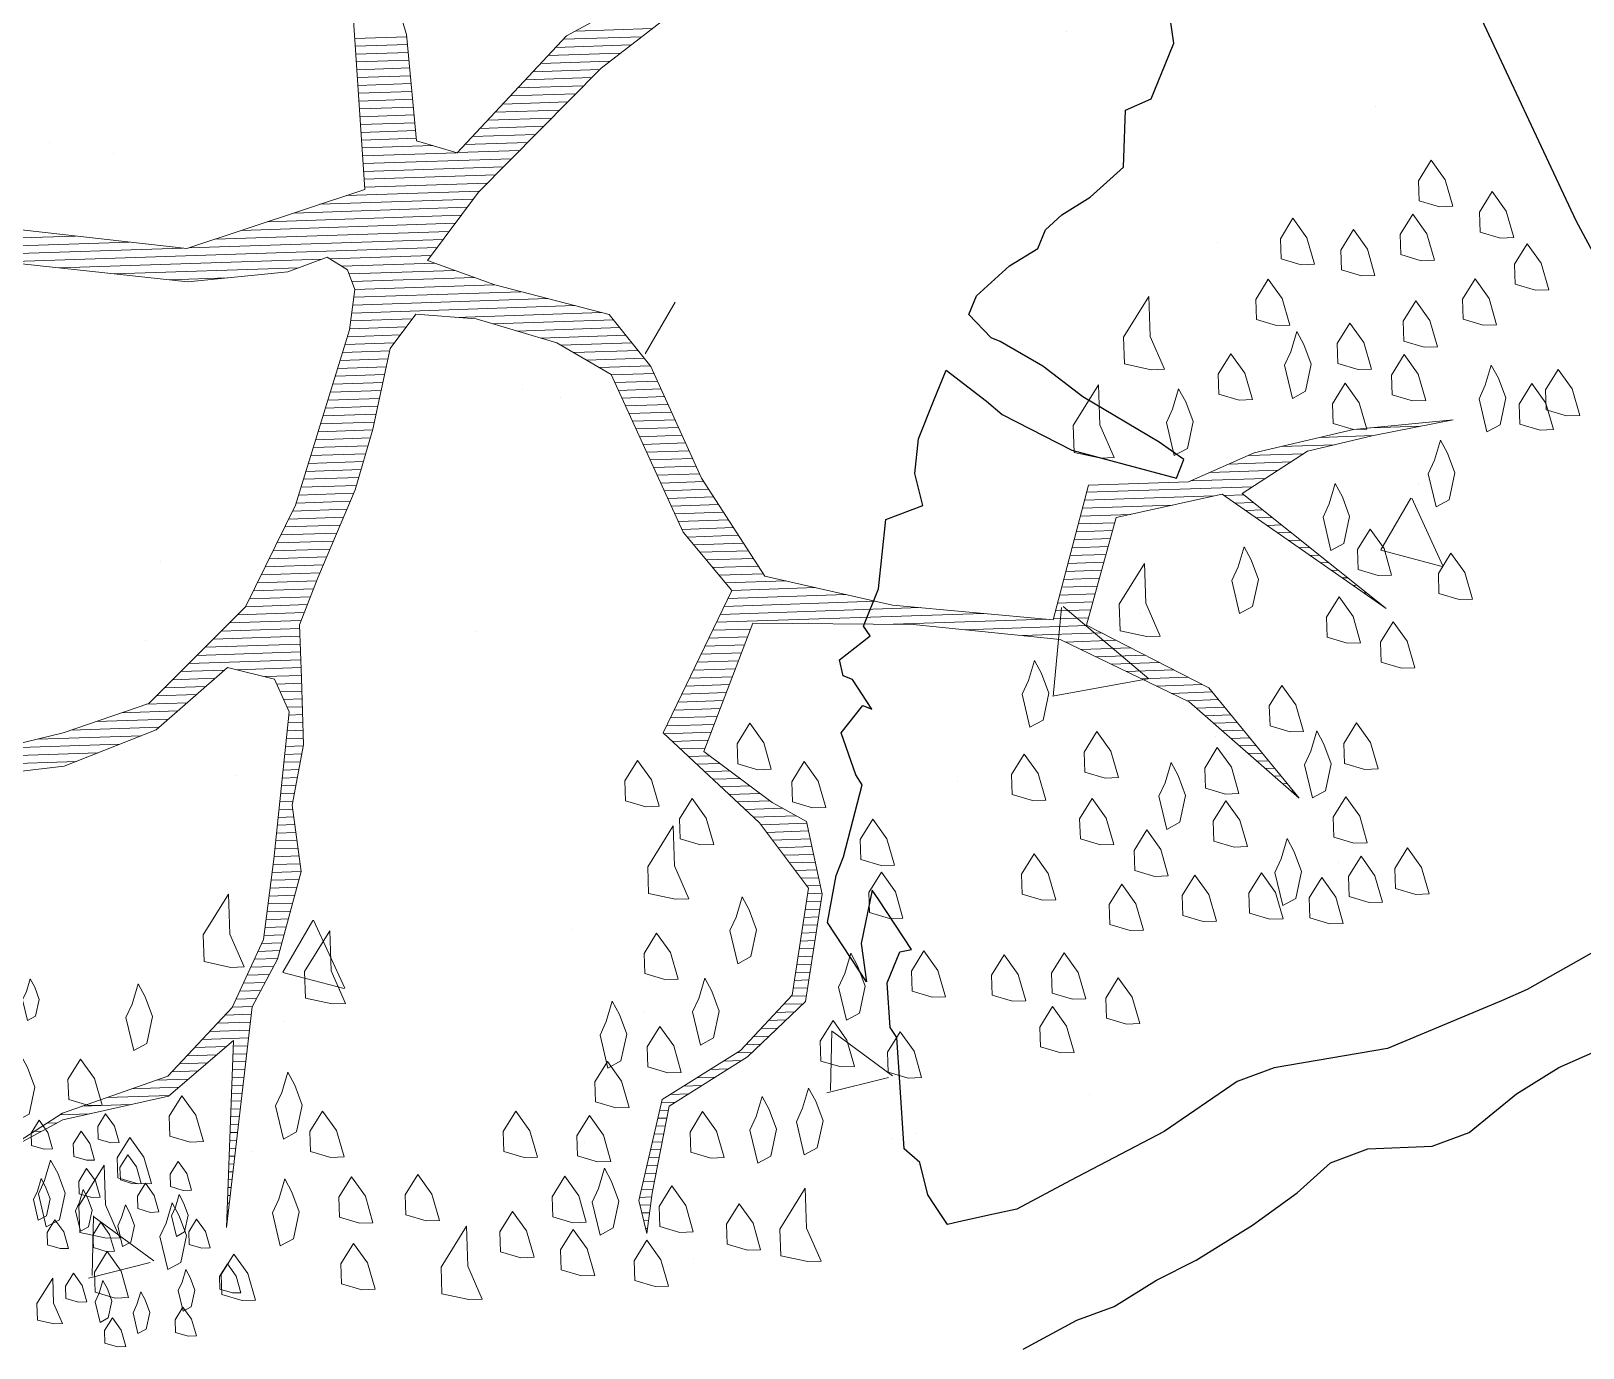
# Model space of a CAD drawing. Header units: millimetres. Extents: x 111 to 1506, y 14 to 566.
# Drawn here: x 244.21 to 245.587, y 189.144 to 190.313 of the extents above; entities that cross this region are included whole.
import ezdxf

# ---------------------------------------------------------------- set-up
doc = ezdxf.new("R2010")
doc.units = ezdxf.units.MM
doc.layers.add('ARBOLES', color=78, linetype='Continuous', lineweight=5)
doc.layers.add('G', color=254, linetype='Continuous', lineweight=5)
doc.layers.add('fer', color=8, linetype='Continuous')

# ---------------------------------------------------------------- blocks, each defined once
blk = doc.blocks.new('*X16')
at = {"color": 0}
for p, q in [((17.6977, 16.78), (17.7639, 16.78)), ((17.6981, 16.77), (17.7645, 16.77)), ((17.9635, 16.77), (18.0632, 16.77)), ((17.9792, 16.78), (18.0771, 16.78)), ((17.6984, 16.76), (17.7651, 16.76)), ((17.6987, 16.75), (17.7657, 16.75)), ((17.9435, 16.75), (18.0355, 16.75)), ((17.9535, 16.76), (18.0494, 16.76)), ((17.6991, 16.74), (17.7664, 16.74)), ((17.6994, 16.73), (17.767, 16.73)), ((17.9235, 16.73), (18.0084, 16.73)), ((17.9335, 16.74), (18.0217, 16.74)), ((17.6997, 16.72), (17.7676, 16.72)), ((17.9135, 16.72), (17.9979, 16.72)), ((17.7001, 16.71), (17.7682, 16.71)), ((17.7004, 16.7), (17.7689, 16.7)), ((17.8935, 16.7), (17.9768, 16.7)), ((17.9035, 16.71), (17.9873, 16.71)), ((17.7007, 16.69), (17.7695, 16.69)), ((17.7011, 16.68), (17.7701, 16.68)), ((17.8735, 16.68), (17.9556, 16.68)), ((17.8835, 16.69), (17.9662, 16.69)), ((17.7014, 16.67), (17.7707, 16.67)), ((17.7017, 16.66), (17.7714, 16.66)), ((17.8535, 16.66), (17.9345, 16.66)), ((17.8635, 16.67), (17.9451, 16.67)), ((17.7021, 16.65), (17.772, 16.65)), ((17.7024, 16.64), (17.7924, 16.64)), ((17.8335, 16.64), (17.9134, 16.64)), ((17.8435, 16.65), (17.924, 16.65)), ((17.7027, 16.63), (17.8224, 16.63)), ((17.7031, 16.62), (17.8923, 16.62)), ((17.8235, 16.63), (17.9029, 16.63)), ((17.7034, 16.61), (17.8818, 16.61)), ((17.7037, 16.6), (17.8712, 16.6)), ((17.6798, 16.58), (17.8501, 16.58)), ((17.7041, 16.59), (17.8606, 16.59)), ((17.6123, 16.56), (17.8338, 16.56)), ((17.646, 16.57), (17.8418, 16.57)), ((17.163, 16.54), (17.3331, 16.54)), ((17.5448, 16.54), (17.8178, 16.54)), ((17.5785, 16.55), (17.8258, 16.55)), ((17.1697, 16.53), (17.401, 16.53)), ((17.1764, 16.52), (17.469, 16.52)), ((17.4773, 16.52), (17.8018, 16.52)), ((17.511, 16.53), (17.8098, 16.53)), ((17.2412, 16.51), (17.7938, 16.51)), ((17.3112, 16.5), (17.6466, 16.5)), ((17.6564, 16.5), (17.7858, 16.5)), ((17.3812, 16.49), (17.6166, 16.49)), ((17.4512, 16.48), (17.5245, 16.48)), ((17.6714, 16.49), (17.7899, 16.49)), ((17.6804, 16.48), (17.8149, 16.48)), ((17.6837, 16.47), (17.8399, 16.47)), ((17.687, 16.46), (17.8649, 16.46)), ((17.6839, 16.44), (17.9326, 16.44)), ((17.6855, 16.45), (17.8986, 16.45)), ((17.6805, 16.42), (17.7592, 16.42)), ((17.6822, 16.43), (17.9666, 16.43)), ((17.8145, 16.42), (18.0006, 16.42)), ((17.6757, 16.4), (17.7432, 16.4)), ((17.6789, 16.41), (17.7512, 16.41)), ((17.8617, 16.41), (18.0157, 16.41)), ((17.8916, 16.4), (18.0232, 16.4)), ((17.6687, 16.38), (17.7289, 16.38)), ((17.6722, 16.39), (17.7352, 16.39)), ((17.9216, 16.39), (18.0307, 16.39)), ((17.9473, 16.38), (18.0382, 16.38)), ((17.6618, 16.36), (17.7239, 16.36)), ((17.6653, 16.37), (17.7264, 16.37)), ((17.9633, 16.37), (18.0457, 16.37)), ((17.9793, 16.36), (18.0532, 16.36)), ((17.6549, 16.34), (17.7189, 16.34)), ((17.6584, 16.35), (17.7214, 16.35)), ((17.9953, 16.35), (18.0607, 16.35)), ((18.0106, 16.34), (18.0651, 16.34)), ((17.648, 16.32), (17.7139, 16.32)), ((17.6514, 16.33), (17.7164, 16.33)), ((18.0147, 16.33), (18.0692, 16.33)), ((18.0189, 16.32), (18.0733, 16.32)), ((17.6411, 16.3), (17.7089, 16.3)), ((17.6445, 16.31), (17.7114, 16.31)), ((18.0231, 16.31), (18.0774, 16.31)), ((18.0272, 16.3), (18.0816, 16.3)), ((17.6341, 16.28), (17.7038, 16.28)), ((17.6376, 16.29), (17.7064, 16.29)), ((18.0314, 16.29), (18.0857, 16.29)), ((18.0356, 16.28), (18.0898, 16.28)), ((17.6272, 16.26), (17.6971, 16.26)), ((17.6307, 16.27), (17.7005, 16.27)), ((18.0397, 16.27), (18.0939, 16.27)), ((18.0439, 16.26), (18.098, 16.26)), ((17.6203, 16.24), (17.6905, 16.24)), ((17.6237, 16.25), (17.6938, 16.25)), ((18.0481, 16.25), (18.1021, 16.25)), ((18.0522, 16.24), (18.1063, 16.24)), ((18.9759, 16.24), (19.0395, 16.24)), ((17.6134, 16.22), (17.6838, 16.22)), ((17.6168, 16.23), (17.6871, 16.23)), ((18.0564, 16.23), (18.1104, 16.23)), ((18.0606, 16.22), (18.1145, 16.22)), ((18.8615, 16.22), (18.9295, 16.22)), ((18.9115, 16.23), (18.9795, 16.23)), ((17.6064, 16.2), (17.6766, 16.2)), ((17.6099, 16.21), (17.6805, 16.21)), ((18.0647, 16.21), (18.1186, 16.21)), ((18.0689, 16.2), (18.1236, 16.2)), ((18.7941, 16.2), (18.873, 16.2)), ((18.8191, 16.21), (18.8896, 16.21)), ((17.5981, 16.18), (17.6673, 16.18)), ((17.603, 16.19), (17.6719, 16.19)), ((18.0731, 16.19), (18.1296, 16.19)), ((18.0772, 16.18), (18.1356, 16.18)), ((18.7441, 16.18), (18.8396, 16.18)), ((18.7691, 16.19), (18.8563, 16.19)), ((17.5874, 16.16), (17.6581, 16.16)), ((17.5928, 16.17), (17.6627, 16.17)), ((18.0814, 16.17), (18.1416, 16.17)), ((18.0856, 16.16), (18.1476, 16.16)), ((18.6084, 16.16), (18.7734, 16.16)), ((18.6114, 16.17), (18.823, 16.17)), ((18.7869, 16.16), (18.812, 16.16)), ((17.5768, 16.14), (17.6489, 16.14)), ((17.5821, 16.15), (17.6535, 16.15)), ((18.0897, 16.15), (18.1536, 16.15)), ((18.0939, 16.14), (18.1596, 16.14)), ((18.6024, 16.14), (18.6667, 16.14)), ((18.6054, 16.15), (18.7201, 16.15)), ((18.8002, 16.15), (18.8237, 16.15)), ((18.8135, 16.14), (18.8354, 16.14)), ((17.5661, 16.12), (17.6396, 16.12)), ((17.5714, 16.13), (17.6443, 16.13)), ((18.1004, 16.13), (18.1656, 16.13)), ((18.1082, 16.12), (18.1716, 16.12)), ((18.5964, 16.12), (18.6429, 16.12)), ((18.5994, 16.13), (18.6461, 16.13)), ((18.8269, 16.13), (18.847, 16.13)), ((18.8402, 16.12), (18.8587, 16.12)), ((17.5554, 16.1), (17.6304, 16.1)), ((17.5608, 16.11), (17.635, 16.11)), ((18.116, 16.11), (18.1776, 16.11)), ((18.1237, 16.1), (18.1836, 16.1)), ((18.5904, 16.1), (18.6367, 16.1)), ((18.5934, 16.11), (18.6398, 16.11)), ((18.8535, 16.11), (18.8704, 16.11)), ((18.8669, 16.1), (18.882, 16.1)), ((17.5448, 16.08), (17.6216, 16.08)), ((17.5501, 16.09), (17.6259, 16.09)), ((18.1315, 16.09), (18.1896, 16.09)), ((18.1393, 16.08), (18.1956, 16.08)), ((18.5844, 16.08), (18.6304, 16.08)), ((18.5874, 16.09), (18.6336, 16.09)), ((18.8802, 16.09), (18.8937, 16.09)), ((18.8935, 16.08), (18.9054, 16.08)), ((17.5341, 16.06), (17.6131, 16.06)), ((17.5394, 16.07), (17.6174, 16.07)), ((18.1471, 16.07), (18.2239, 16.07)), ((18.1549, 16.06), (18.2619, 16.06)), ((18.5784, 16.06), (18.6242, 16.06)), ((18.5814, 16.07), (18.6273, 16.07)), ((18.9069, 16.07), (18.917, 16.07)), ((18.9202, 16.06), (18.9287, 16.06)), ((17.5127, 16.04), (17.6045, 16.04)), ((17.5234, 16.05), (17.6088, 16.05)), ((18.1444, 16.04), (18.3379, 16.04)), ((18.1497, 16.05), (18.2999, 16.05)), ((18.5724, 16.04), (18.6179, 16.04)), ((18.5754, 16.05), (18.6211, 16.05)), ((18.9335, 16.05), (18.9404, 16.05)), ((18.9469, 16.04), (18.952, 16.04)), ((17.4913, 16.02), (17.6021, 16.02)), ((17.502, 16.03), (17.6021, 16.03)), ((18.1339, 16.02), (18.4746, 16.02)), ((18.1392, 16.03), (18.3946, 16.03)), ((18.5664, 16.02), (18.6117, 16.02)), ((18.5694, 16.03), (18.6148, 16.03)), ((18.9602, 16.03), (18.9637, 16.03)), ((18.9735, 16.02), (18.9754, 16.02)), ((17.4698, 16), (17.6021, 16)), ((17.4806, 16.01), (17.6021, 16.01)), ((18.1235, 16), (18.173, 16)), ((18.1287, 16.01), (18.1773, 16.01)), ((18.3591, 16.01), (18.5546, 16.01)), ((18.4501, 16), (18.6064, 16)), ((18.5634, 16.01), (18.6086, 16.01)), ((18.9869, 16.01), (18.987, 16.01)), ((17.4484, 15.98), (17.5044, 15.98)), ((17.4591, 15.99), (17.6021, 15.99)), ((17.5206, 15.98), (17.6021, 15.98)), ((18.113, 15.98), (18.1646, 15.98)), ((18.1182, 15.99), (18.1688, 15.99)), ((18.5234, 15.99), (18.6244, 15.99)), ((18.5781, 15.98), (18.6424, 15.98)), ((17.427, 15.96), (17.4799, 15.96)), ((17.4377, 15.97), (17.4922, 15.97)), ((17.5556, 15.97), (17.6021, 15.97)), ((17.5707, 15.96), (17.6021, 15.96)), ((18.1025, 15.96), (18.1562, 15.96)), ((18.1077, 15.97), (18.1604, 15.97)), ((18.5971, 15.97), (18.6604, 15.97)), ((18.6161, 15.96), (18.6784, 15.96)), ((17.4036, 15.94), (17.4555, 15.94)), ((17.4163, 15.95), (17.4677, 15.95)), ((17.5747, 15.95), (17.6021, 15.95)), ((17.5787, 15.94), (17.6021, 15.94)), ((18.092, 15.94), (18.1478, 15.94)), ((18.0973, 15.95), (18.152, 15.95)), ((18.6351, 15.95), (18.6964, 15.95)), ((18.6541, 15.94), (18.7144, 15.94)), ((17.3386, 15.92), (17.431, 15.92)), ((17.3711, 15.93), (17.4433, 15.93)), ((17.5827, 15.93), (17.6021, 15.93)), ((17.5846, 15.92), (17.6021, 15.92)), ((18.0816, 15.92), (18.1394, 15.92)), ((18.0868, 15.93), (18.1436, 15.93)), ((18.6731, 15.93), (18.7324, 15.93)), ((18.6921, 15.92), (18.7504, 15.92)), ((17.2629, 15.9), (17.3957, 15.9)), ((17.3061, 15.91), (17.4188, 15.91)), ((17.5819, 15.9), (17.6021, 15.9)), ((17.5832, 15.91), (17.6021, 15.91)), ((18.0711, 15.9), (18.1309, 15.9)), ((18.0763, 15.91), (18.1351, 15.91)), ((18.7111, 15.91), (18.7628, 15.91)), ((18.7301, 15.9), (18.7704, 15.9)), ((17.1669, 15.88), (17.3397, 15.88)), ((17.2149, 15.89), (17.3677, 15.89)), ((17.5791, 15.88), (17.6018, 15.88)), ((17.5805, 15.89), (17.6021, 15.89)), ((18.0627, 15.88), (18.1225, 15.88)), ((18.0658, 15.89), (18.1267, 15.89)), ((18.7421, 15.89), (18.7781, 15.89)), ((18.7528, 15.88), (18.7857, 15.88)), ((17.1189, 15.87), (17.3117, 15.87)), ((17.5764, 15.86), (17.5974, 15.86)), ((17.5778, 15.87), (17.5996, 15.87)), ((18.0727, 15.87), (18.1183, 15.87)), ((18.0827, 15.86), (18.1141, 15.86)), ((18.7634, 15.87), (18.7934, 15.87)), ((18.7741, 15.86), (18.801, 15.86)), ((17.5737, 15.84), (17.5929, 15.84)), ((17.575, 15.85), (17.5951, 15.85)), ((18.0927, 15.85), (18.1197, 15.85)), ((18.1027, 15.84), (18.1322, 15.84)), ((18.7848, 15.85), (18.8087, 15.85)), ((18.7954, 15.84), (18.8163, 15.84)), ((17.5709, 15.82), (17.5885, 15.82)), ((17.5723, 15.83), (17.5907, 15.83)), ((18.1127, 15.83), (18.1447, 15.83)), ((18.1227, 15.82), (18.1572, 15.82)), ((18.8061, 15.83), (18.824, 15.83)), ((18.8168, 15.82), (18.8316, 15.82)), ((17.5682, 15.8), (17.5856, 15.8)), ((17.5696, 15.81), (17.5863, 15.81)), ((18.1327, 15.81), (18.1697, 15.81)), ((18.1427, 15.8), (18.1822, 15.8)), ((18.8274, 15.81), (18.8393, 15.81)), ((18.8381, 15.8), (18.8469, 15.8)), ((17.5655, 15.78), (17.5876, 15.78)), ((17.5669, 15.79), (17.5866, 15.79)), ((18.1527, 15.79), (18.1947, 15.79)), ((18.1627, 15.78), (18.2105, 15.78)), ((18.8488, 15.79), (18.8545, 15.79)), ((18.8594, 15.78), (18.8622, 15.78)), ((17.5628, 15.76), (17.5896, 15.76)), ((17.5641, 15.77), (17.5886, 15.77)), ((18.1727, 15.77), (18.2271, 15.77)), ((18.182, 15.76), (18.2403, 15.76)), ((17.56, 15.74), (17.5916, 15.74)), ((17.5614, 15.75), (17.5906, 15.75)), ((18.189, 15.75), (18.2422, 15.75)), ((18.196, 15.74), (18.244, 15.74)), ((17.5585, 15.73), (17.5926, 15.73)), ((18.203, 15.73), (18.2458, 15.73)), ((17.5551, 15.71), (17.5906, 15.71)), ((17.5568, 15.72), (17.5936, 15.72)), ((18.21, 15.72), (18.2476, 15.72)), ((18.217, 15.71), (18.2494, 15.71)), ((17.5518, 15.69), (17.5844, 15.69)), ((17.5535, 15.7), (17.5875, 15.7)), ((18.224, 15.7), (18.2512, 15.7)), ((18.231, 15.69), (18.2531, 15.69)), ((17.5485, 15.67), (17.5783, 15.67)), ((17.5501, 15.68), (17.5814, 15.68)), ((18.238, 15.68), (18.2549, 15.68)), ((18.2385, 15.67), (18.2567, 15.67)), ((17.5451, 15.65), (17.5721, 15.65)), ((17.5468, 15.66), (17.5752, 15.66)), ((18.2348, 15.65), (18.2534, 15.65)), ((18.2367, 15.66), (18.2553, 15.66)), ((17.5402, 15.63), (17.566, 15.63)), ((17.5435, 15.64), (17.5691, 15.64)), ((18.231, 15.63), (18.2497, 15.63)), ((18.2329, 15.64), (18.2515, 15.64)), ((17.5302, 15.61), (17.5598, 15.61)), ((17.5352, 15.62), (17.5629, 15.62)), ((18.2273, 15.61), (18.2459, 15.61)), ((18.2292, 15.62), (18.2478, 15.62)), ((17.5202, 15.59), (17.5486, 15.59)), ((17.5252, 15.6), (17.5543, 15.6)), ((18.2235, 15.59), (18.2422, 15.59)), ((18.2254, 15.6), (18.244, 15.6)), ((17.5102, 15.57), (17.5372, 15.57)), ((17.5152, 15.58), (17.5429, 15.58)), ((18.2198, 15.57), (18.2384, 15.57)), ((18.2217, 15.58), (18.2403, 15.58)), ((17.5002, 15.55), (17.5257, 15.55)), ((17.5052, 15.56), (17.5315, 15.56)), ((18.216, 15.55), (18.2347, 15.55)), ((18.2179, 15.56), (18.2365, 15.56)), ((17.4803, 15.53), (17.5226, 15.53)), ((17.4903, 15.54), (17.5241, 15.54)), ((18.2032, 15.53), (18.2284, 15.53)), ((18.2132, 15.54), (18.2328, 15.54)), ((17.4603, 15.51), (17.5196, 15.51)), ((17.4703, 15.52), (17.5211, 15.52)), ((18.1832, 15.51), (18.2059, 15.51)), ((18.1932, 15.52), (18.2171, 15.52)), ((17.4403, 15.49), (17.4786, 15.49)), ((17.4503, 15.5), (17.4911, 15.5)), ((17.4988, 15.49), (17.5165, 15.49)), ((17.4996, 15.5), (17.5181, 15.5)), ((18.1632, 15.49), (18.1834, 15.49)), ((18.1732, 15.5), (18.1946, 15.5)), ((17.4203, 15.47), (17.4536, 15.47)), ((17.4303, 15.48), (17.4661, 15.48)), ((17.4974, 15.47), (17.5135, 15.47)), ((17.4981, 15.48), (17.515, 15.48)), ((18.1409, 15.47), (18.1609, 15.47)), ((18.1532, 15.48), (18.1721, 15.48)), ((17.368, 15.45), (17.4286, 15.45)), ((17.4, 15.46), (17.4411, 15.46)), ((17.496, 15.45), (17.5105, 15.45)), ((17.4967, 15.46), (17.512, 15.46)), ((18.1066, 15.45), (18.1297, 15.45)), ((18.1238, 15.46), (18.1468, 15.46)), ((17.304, 15.43), (17.3661, 15.43)), ((17.336, 15.44), (17.4161, 15.44)), ((17.4946, 15.43), (17.5074, 15.43)), ((17.4953, 15.44), (17.509, 15.44)), ((18.0723, 15.43), (18.0954, 15.43)), ((18.0895, 15.44), (18.1126, 15.44)), ((17.2587, 15.41), (17.2717, 15.41)), ((17.2754, 15.42), (17.3128, 15.42)), ((17.4931, 15.41), (17.5044, 15.41)), ((17.4938, 15.42), (17.5059, 15.42)), ((18.0433, 15.41), (18.0611, 15.41)), ((18.0552, 15.42), (18.0783, 15.42)), ((17.242, 15.4), (17.2517, 15.4)), ((17.4917, 15.39), (17.5014, 15.39)), ((17.4924, 15.4), (17.5029, 15.4)), ((18.038, 15.39), (18.0493, 15.39)), ((18.0407, 15.4), (18.0516, 15.4)), ((17.4903, 15.37), (17.4984, 15.37)), ((17.491, 15.38), (17.4999, 15.38)), ((18.0327, 15.37), (18.0447, 15.37)), ((18.0353, 15.38), (18.047, 15.38)), ((17.4888, 15.35), (17.4953, 15.35)), ((17.4896, 15.36), (17.4968, 15.36)), ((18.0273, 15.35), (18.0401, 15.35)), ((18.03, 15.36), (18.0424, 15.36)), ((17.4874, 15.33), (17.4923, 15.33)), ((17.4881, 15.34), (17.4938, 15.34)), ((18.022, 15.33), (18.0355, 15.33)), ((18.0247, 15.34), (18.0378, 15.34)), ((17.486, 15.31), (17.4893, 15.31)), ((17.4867, 15.32), (17.4908, 15.32)), ((18.0167, 15.31), (18.0309, 15.31)), ((18.0193, 15.32), (18.0332, 15.32)), ((17.4846, 15.29), (17.4862, 15.29)), ((17.4853, 15.3), (17.4877, 15.3)), ((18.0113, 15.29), (18.0265, 15.29)), ((18.014, 15.3), (18.0286, 15.3)), ((17.4831, 15.27), (17.4832, 15.27)), ((17.4838, 15.28), (17.4847, 15.28)), ((18.0115, 15.28), (18.0249, 15.28)), ((18.0135, 15.27), (18.0232, 15.27)), ((18.0155, 15.26), (18.0215, 15.26)), ((18.0175, 15.25), (18.0199, 15.25))]:
    blk.add_line(p, q, dxfattribs=at)
blk = doc.blocks.new('E1E')
at = {"layer": 'ARBOLES', "ltscale": 0.2}
for p, q in [((95.6009, 59.4784), (95.6009, 59.4784)), ((95.5845, 59.4467), (95.5298, 59.4067)), ((95.6045, 59.3832), (95.5819, 59.4428)), ((95.6038, 59.3838), (95.5266, 59.4035)), ((95.473, 59.2552), (95.473, 59.2552)), ((95.4361, 59.2211), (95.4361, 59.2211)), ((94.9941, 59.1844), (94.9941, 59.1844)), ((95.1485, 59.1133), (95.1485, 59.1133)), ((95.4933, 59.1143), (95.4933, 59.1143)), ((95.5148, 59.066), (95.4476, 59.0575)), ((95.506, 59.0027), (95.5152, 59.0658)), ((95.5054, 59.0022), (95.4473, 59.0568)), ((94.8455, 58.9854), (94.8455, 58.9854)), ((94.8241, 58.9714), (94.8241, 58.9714)), ((94.928, 58.9668), (94.8733, 58.9268)), ((94.948, 58.9033), (94.9254, 58.9629)), ((95.1411, 58.9598), (95.1411, 58.9598)), ((95.8256, 58.9566), (95.8256, 58.9566)), ((94.9473, 58.9039), (94.8701, 58.9236)), ((95.2463, 58.9074), (95.2463, 58.9074)), ((95.6403, 58.8897), (95.6403, 58.8897)), ((94.6676, 58.8635), (94.6676, 58.8635)), ((95.7844, 58.7923), (95.7844, 58.7923)), ((95.801, 58.7086), (95.801, 58.7086)), ((95.4599, 58.6504), (95.4599, 58.6504)), ((94.9236, 58.6057), (94.9236, 58.6057)), ((94.5138, 58.5333), (94.5138, 58.5333)), ((95.1355, 58.5085), (95.1355, 58.5085)), ((94.8624, 58.4826), (94.7765, 58.4282)), ((94.8909, 58.3921), (94.8631, 58.4837)), ((95.013, 58.4632), (95.013, 58.4632)), ((95.2104, 58.4729), (95.2104, 58.4729)), ((94.6865, 58.4581), (94.6865, 58.4581)), ((96.0502, 58.4349), (96.0502, 58.4349)), ((94.8895, 58.3905), (94.7758, 58.4277)), ((95.4709, 58.3857), (95.4709, 58.3857)), ((95.5121, 58.3932), (95.5121, 58.3932)), ((94.811, 58.3666), (94.811, 58.3666)), ((94.8922, 58.3418), (94.8922, 58.3418)), ((96.0788, 58.338), (96.0788, 58.338)), ((96.0113, 58.3231), (96.0113, 58.3231)), ((95.3957, 58.2452), (95.4049, 58.3083)), ((94.4865, 58.2246), (94.4865, 58.2246)), ((94.5882, 58.1432), (94.5302, 58.1979)), ((94.5977, 58.207), (94.5304, 58.1986)), ((94.5888, 58.1437), (94.598, 58.2068)), ((94.7363, 58.1935), (94.7363, 58.1935)), ((95.7543, 58.1961), (95.7543, 58.1961)), ((94.5867, 58.1273), (94.5867, 58.1273)), ((94.8833, 57.9689), (94.8833, 57.9689)), ((95.1169, 57.82), (95.1169, 57.82)), ((94.7808, 57.7703), (94.7808, 57.7703))]:
    blk.add_line(p, q, dxfattribs=at)
for points in [[(95.5999, 59.5058), (95.618, 59.509), (95.6252, 59.4927), (95.6198, 59.4611), (95.609, 59.4855), (95.5918, 59.5022)], [(95.5281, 59.503), (95.5421, 59.5044), (95.5475, 59.4922), (95.5448, 59.4764), (95.5313, 59.485), (95.52, 59.4994)], [(95.5259, 59.4533), (95.5263, 59.4633), (95.5132, 59.4818), (95.5069, 59.4741), (95.51, 59.456), (95.5195, 59.4456), (95.5272, 59.4393)], [(95.5679, 59.4574), (95.5683, 59.4674), (95.5552, 59.4859), (95.5489, 59.4782), (95.5521, 59.4601), (95.5615, 59.4497), (95.5692, 59.4434)], [(95.5846, 59.4746), (95.5986, 59.476), (95.604, 59.4638), (95.6013, 59.448), (95.5877, 59.4565), (95.5764, 59.471)], [(95.4626, 59.4641), (95.4766, 59.4655), (95.482, 59.4533), (95.4793, 59.4375), (95.4658, 59.4461), (95.4545, 59.4605)], [(95.5499, 59.4557), (95.5723, 59.4579), (95.581, 59.4384), (95.5767, 59.413), (95.555, 59.4268), (95.5369, 59.4499)], [(95.4902, 59.4131), (95.4906, 59.423), (95.4775, 59.4416), (95.4712, 59.4339), (95.4744, 59.4158), (95.4839, 59.4054), (95.4916, 59.3991)], [(95.6244, 59.429), (95.6384, 59.4304), (95.6438, 59.4182), (95.6411, 59.4024), (95.6275, 59.4109), (95.6162, 59.4254)], [(95.4235, 59.4072), (95.4459, 59.4093), (95.4545, 59.3898), (95.4502, 59.3645), (95.4285, 59.3782), (95.4104, 59.4014)], [(95.5778, 59.4132), (95.5918, 59.4145), (95.5973, 59.4023), (95.5946, 59.3865), (95.581, 59.3951), (95.5697, 59.4095)], [(95.6671, 59.3676), (95.6678, 59.3835), (95.6468, 59.4131), (95.6367, 59.4008), (95.6418, 59.3719), (95.657, 59.3553), (95.6693, 59.3452)], [(95.67, 59.3811), (95.6705, 59.3911), (95.6574, 59.4096), (95.651, 59.4019), (95.6542, 59.3838), (95.6637, 59.3735), (95.6714, 59.3671)], [(95.436, 59.4036), (95.45, 59.4049), (95.4554, 59.3927), (95.4527, 59.3769), (95.4392, 59.3855), (95.4279, 59.4)], [(95.5297, 59.361), (95.5305, 59.3769), (95.5095, 59.4065), (95.4994, 59.3942), (95.5044, 59.3653), (95.5196, 59.3487), (95.5319, 59.3386)], [(95.5761, 59.3734), (95.5765, 59.3833), (95.5634, 59.4019), (95.5571, 59.3942), (95.5602, 59.3761), (95.5697, 59.3657), (95.5774, 59.3594)], [(95.5825, 59.4), (95.6114, 59.4051), (95.623, 59.3791), (95.6143, 59.3285), (95.597, 59.3675), (95.5695, 59.3942)], [(95.6239, 59.3752), (95.6244, 59.3852), (95.6113, 59.4037), (95.605, 59.396), (95.6081, 59.3779), (95.6176, 59.3676), (95.6253, 59.3612)], [(95.4844, 59.3715), (95.4984, 59.3729), (95.5038, 59.3607), (95.5011, 59.3449), (95.4875, 59.3535), (95.4762, 59.3679)], [(95.5268, 59.3417), (95.5273, 59.3517), (95.5142, 59.3702), (95.5079, 59.3625), (95.511, 59.3444), (95.5205, 59.3341), (95.5282, 59.3277)], [(95.5494, 59.3567), (95.5634, 59.358), (95.5689, 59.3458), (95.5662, 59.33), (95.5526, 59.3386), (95.5413, 59.353)], [(95.6136, 59.3657), (95.6276, 59.3671), (95.633, 59.3549), (95.6303, 59.3391), (95.6167, 59.3477), (95.6054, 59.3621)], [(95.3093, 59.3485), (95.3317, 59.3507), (95.3404, 59.3312), (95.3361, 59.3059), (95.3144, 59.3196), (95.2963, 59.3427)], [(95.4279, 59.2922), (95.4286, 59.3081), (95.4076, 59.3377), (95.3975, 59.3255), (95.4026, 59.2965), (95.4178, 59.2799), (95.4301, 59.2698)], [(95.5731, 59.3335), (95.5955, 59.3357), (95.6042, 59.3162), (95.5999, 59.2909), (95.5782, 59.3046), (95.5601, 59.3277)], [(95.5783, 59.3355), (95.5923, 59.3368), (95.5978, 59.3246), (95.5951, 59.3088), (95.5815, 59.3174), (95.5702, 59.3318)], [(95.6339, 59.331), (95.6479, 59.3323), (95.6534, 59.3201), (95.6507, 59.3043), (95.6371, 59.3129), (95.6258, 59.3274)], [(95.68, 59.3369), (95.694, 59.3382), (95.6994, 59.3261), (95.6967, 59.3102), (95.6832, 59.3188), (95.6719, 59.3333)], [(95.1994, 59.3152), (95.2283, 59.3203), (95.2399, 59.2943), (95.2313, 59.2436), (95.2139, 59.2827), (95.1864, 59.3094)], [(95.5259, 59.3219), (95.54, 59.3232), (95.5454, 59.311), (95.5427, 59.2952), (95.5291, 59.3038), (95.5178, 59.3182)], [(95.7394, 59.2751), (95.7402, 59.291), (95.7192, 59.3206), (95.7091, 59.3083), (95.7141, 59.2794), (95.7293, 59.2628), (95.7416, 59.2527)], [(95.6168, 59.3039), (95.6308, 59.3052), (95.6362, 59.293), (95.6335, 59.2772), (95.6199, 59.2858), (95.6086, 59.3002)], [(95.3382, 59.2835), (95.3606, 59.2857), (95.3693, 59.2662), (95.365, 59.2409), (95.3433, 59.2546), (95.3252, 59.2777)], [(95.6534, 59.2758), (95.6758, 59.2779), (95.6845, 59.2584), (95.6802, 59.2331), (95.6585, 59.2468), (95.6404, 59.27)], [(95.5385, 59.2713), (95.5609, 59.2735), (95.5696, 59.254), (95.5653, 59.2287), (95.5436, 59.2424), (95.5255, 59.2655)], [(95.0975, 59.2464), (95.1199, 59.2486), (95.1286, 59.2291), (95.1243, 59.2038), (95.1026, 59.2175), (95.0845, 59.2407)], [(95.1648, 59.253), (95.1872, 59.2552), (95.1959, 59.2357), (95.1915, 59.2104), (95.1698, 59.2241), (95.1518, 59.2472)], [(95.2732, 59.2545), (95.2956, 59.2567), (95.3043, 59.2372), (95.3, 59.2119), (95.2783, 59.2256), (95.2602, 59.2487)], [(95.0202, 59.2276), (95.0426, 59.2298), (95.0513, 59.2103), (95.047, 59.185), (95.0253, 59.1987), (95.0072, 59.2218)], [(95.3932, 59.23), (95.4156, 59.2322), (95.4243, 59.2127), (95.42, 59.1874), (95.3983, 59.2011), (95.3802, 59.2242)], [(95.4677, 59.1853), (95.4684, 59.2012), (95.4474, 59.2308), (95.4373, 59.2185), (95.4424, 59.1896), (95.4576, 59.173), (95.4699, 59.1629)], [(95.761, 59.1879), (95.7614, 59.1978), (95.7483, 59.2163), (95.742, 59.2086), (95.7452, 59.1906), (95.7546, 59.1802), (95.7623, 59.1738)], [(95.1157, 59.1532), (95.1164, 59.1691), (95.0954, 59.1987), (95.0853, 59.1864), (95.0904, 59.1575), (95.1056, 59.1409), (95.1179, 59.1308)], [(95.1272, 59.1973), (95.1496, 59.1995), (95.1583, 59.18), (95.154, 59.1547), (95.1323, 59.1684), (95.1142, 59.1915)], [(95.6513, 59.1579), (95.652, 59.1738), (95.6311, 59.2034), (95.621, 59.1911), (95.626, 59.1622), (95.6412, 59.1456), (95.6535, 59.1355)], [(95.0174, 59.164), (95.0398, 59.1662), (95.0485, 59.1467), (95.0441, 59.1213), (95.0224, 59.1351), (95.0044, 59.1582)], [(94.8793, 59.1415), (94.9082, 59.1466), (94.9198, 59.1205), (94.9112, 59.0699), (94.8938, 59.109), (94.8663, 59.1357)], [(94.9436, 59.1545), (94.966, 59.1567), (94.9747, 59.1372), (94.9704, 59.1119), (94.9487, 59.1256), (94.9306, 59.1487)], [(95.2017, 59.1525), (95.2241, 59.1547), (95.2328, 59.1352), (95.2285, 59.1099), (95.2068, 59.1236), (95.1887, 59.1468)], [(95.1273, 59.1272), (95.1497, 59.1294), (95.1584, 59.1099), (95.154, 59.0846), (95.1323, 59.0983), (95.1143, 59.1214)], [(95.0167, 59.078), (95.0391, 59.0801), (95.0478, 59.0606), (95.0435, 59.0353), (95.0218, 59.049), (95.0037, 59.0722)], [(95.4533, 59.0775), (95.4822, 59.0826), (95.4938, 59.0566), (95.4852, 59.006), (95.4678, 59.045), (95.4403, 59.0717)], [(95.5683, 59.082), (95.5972, 59.087), (95.6088, 59.061), (95.6001, 59.0104), (95.5827, 59.0494), (95.5553, 59.0762)], [(94.9885, 59.0187), (94.9893, 59.0346), (94.9683, 59.0642), (94.9582, 59.0519), (94.9632, 59.023), (94.9784, 59.0064), (94.9907, 58.9963)], [(95.1309, 59.0665), (95.1533, 59.0687), (95.162, 59.0491), (95.1577, 59.0238), (95.136, 59.0376), (95.1179, 59.0607)], [(94.9459, 58.9919), (94.9466, 59.0078), (94.9256, 59.0374), (94.9155, 59.0251), (94.9206, 58.9962), (94.9358, 58.9796), (94.9481, 58.9695)], [(95.1751, 58.9848), (95.1758, 59.0007), (95.1548, 59.0303), (95.1447, 59.018), (95.1498, 58.9891), (95.165, 58.9725), (95.1773, 58.9624)], [(95.0934, 59.0108), (95.1158, 59.013), (95.1245, 58.9935), (95.1201, 58.9681), (95.0985, 58.9819), (95.0804, 59.005)], [(95.0927, 58.9248), (95.0934, 58.9407), (95.0724, 58.9703), (95.0623, 58.958), (95.0674, 58.9291), (95.0826, 58.9125), (95.0949, 58.9023)], [(94.9243, 58.9355), (94.9467, 58.9377), (94.9554, 58.9182), (94.951, 58.8928), (94.9294, 58.9066), (94.9113, 58.9297)], [(94.8534, 58.9195), (94.8758, 58.9217), (94.8845, 58.9022), (94.8802, 58.8769), (94.8585, 58.8906), (94.8404, 58.9137)], [(95.1339, 58.9197), (95.1563, 58.9219), (95.165, 58.9024), (95.1607, 58.8771), (95.139, 58.8908), (95.1209, 58.9139)], [(94.9583, 58.8415), (94.959, 58.8574), (94.938, 58.8871), (94.9279, 58.8748), (94.933, 58.8458), (94.9482, 58.8292), (94.9605, 58.8191)], [(95.0884, 58.8293), (95.0892, 58.8452), (95.0682, 58.8749), (95.0581, 58.8626), (95.0631, 58.8336), (95.0783, 58.817), (95.0906, 58.8069)], [(94.7125, 58.8334), (94.7349, 58.8356), (94.7436, 58.8161), (94.7393, 58.7908), (94.7176, 58.8045), (94.6995, 58.8276)], [(94.8622, 58.8299), (94.8846, 58.8321), (94.8933, 58.8126), (94.889, 58.7873), (94.8673, 58.801), (94.8492, 58.8241)], [(95.1557, 58.8359), (95.1846, 58.841), (95.1962, 58.8149), (95.1875, 58.7643), (95.1701, 58.8034), (95.1427, 58.8301)], [(94.7812, 58.8016), (94.8036, 58.8038), (94.8123, 58.7843), (94.808, 58.759), (94.7863, 58.7727), (94.7682, 58.7959)], [(94.6591, 58.7784), (94.6815, 58.7806), (94.6902, 58.7611), (94.6859, 58.7358), (94.6642, 58.7495), (94.6461, 58.7726)], [(94.7227, 58.7756), (94.7451, 58.7778), (94.7538, 58.7583), (94.7495, 58.7329), (94.7278, 58.7467), (94.7097, 58.7698)], [(94.936, 58.7692), (94.9584, 58.7714), (94.9671, 58.7519), (94.9627, 58.7266), (94.941, 58.7403), (94.9229, 58.7634)], [(95.1528, 58.7723), (95.1752, 58.7744), (95.1839, 58.7549), (95.1796, 58.7296), (95.1579, 58.7434), (95.1398, 58.7665)], [(95.2222, 58.7564), (95.2446, 58.7586), (95.2533, 58.7391), (95.249, 58.7138), (95.2273, 58.7275), (95.2092, 58.7506)], [(94.9656, 58.7201), (94.988, 58.7223), (94.9967, 58.7028), (94.9924, 58.6775), (94.9707, 58.6912), (94.9526, 58.7143)], [(94.6931, 58.6845), (94.7155, 58.6867), (94.7242, 58.6671), (94.7199, 58.6418), (94.6982, 58.6556), (94.6801, 58.6787)], [(94.7922, 58.6896), (94.8146, 58.6918), (94.8233, 58.6723), (94.8189, 58.647), (94.7972, 58.6607), (94.7791, 58.6838)], [(95.0567, 58.6905), (95.0791, 58.6927), (95.0878, 58.6732), (95.0835, 58.6479), (95.0618, 58.6616), (95.0437, 58.6847)], [(95.1261, 58.6747), (95.1485, 58.6768), (95.1572, 58.6573), (95.1529, 58.632), (95.1312, 58.6457), (95.1131, 58.6689)], [(94.6245, 58.6461), (94.6469, 58.6483), (94.6556, 58.6288), (94.6513, 58.6035), (94.6296, 58.6172), (94.6115, 58.6403)], [(94.5594, 58.6172), (94.5818, 58.6193), (94.5905, 58.5998), (94.5862, 58.5745), (94.5645, 58.5882), (94.5464, 58.6114)], [(94.6903, 58.6209), (94.7127, 58.623), (94.7214, 58.6035), (94.7171, 58.5782), (94.6954, 58.5919), (94.6773, 58.6151)], [(94.7568, 58.6115), (94.7792, 58.6137), (94.7879, 58.5942), (94.7836, 58.5689), (94.7619, 58.5826), (94.7438, 58.6057)], [(94.498, 58.5976), (94.5204, 58.5998), (94.5291, 58.5803), (94.5248, 58.555), (94.5031, 58.5687), (94.485, 58.5918)], [(94.5725, 58.5528), (94.5732, 58.5687), (94.5522, 58.5984), (94.5421, 58.5861), (94.5472, 58.5571), (94.5624, 58.5405), (94.5747, 58.5304)], [(94.8421, 58.5949), (94.8645, 58.5971), (94.8732, 58.5776), (94.8689, 58.5523), (94.8472, 58.566), (94.8291, 58.5891)], [(94.4677, 58.5607), (94.4901, 58.5629), (94.4988, 58.5434), (94.4944, 58.5181), (94.4728, 58.5318), (94.4547, 58.5549)], [(94.6238, 58.5601), (94.6462, 58.5623), (94.6549, 58.5428), (94.6506, 58.5175), (94.6289, 58.5312), (94.6108, 58.5543)], [(94.7178, 58.524), (94.7185, 58.5399), (94.6975, 58.5695), (94.6874, 58.5572), (94.6925, 58.5283), (94.7077, 58.5117), (94.72, 58.5016)], [(94.7792, 58.5436), (94.8017, 58.5458), (94.8103, 58.5262), (94.806, 58.5009), (94.7843, 58.5147), (94.7662, 58.5378)], [(94.425, 58.5339), (94.4474, 58.5361), (94.4561, 58.5166), (94.4518, 58.4913), (94.4301, 58.505), (94.412, 58.5281)], [(94.6535, 58.511), (94.6759, 58.5131), (94.6846, 58.4936), (94.6803, 58.4683), (94.6586, 58.482), (94.6405, 58.5052)], [(94.8942, 58.4779), (94.8949, 58.4938), (94.874, 58.5234), (94.8638, 58.5111), (94.8689, 58.4822), (94.8841, 58.4656), (94.8964, 58.4555)], [(94.5067, 58.508), (94.5292, 58.5101), (94.5378, 58.4906), (94.5335, 58.4653), (94.5118, 58.479), (94.4937, 58.5022)], [(94.5863, 58.4343), (94.587, 58.4502), (94.566, 58.4798), (94.5559, 58.4675), (94.561, 58.4386), (94.5762, 58.422), (94.5885, 58.4119)], [(94.5256, 58.4306), (94.548, 58.4328), (94.5567, 58.4133), (94.5524, 58.388), (94.5307, 58.4017), (94.5126, 58.4248)], [(94.6145, 58.4235), (94.6369, 58.4256), (94.6456, 58.4061), (94.6413, 58.3808), (94.6196, 58.3945), (94.6015, 58.4177)], [(94.7945, 58.3867), (94.8235, 58.3918), (94.835, 58.3658), (94.8264, 58.3152), (94.809, 58.3542), (94.7815, 58.3809)], [(94.53, 58.3157), (94.5524, 58.3179), (94.5611, 58.2984), (94.5568, 58.2731), (94.5351, 58.2868), (94.517, 58.3099)], [(94.5936, 58.3128), (94.616, 58.315), (94.6247, 58.2955), (94.6204, 58.2702), (94.5987, 58.2839), (94.5806, 58.307)], [(94.7324, 58.2811), (94.7332, 58.297), (94.7122, 58.3267), (94.7021, 58.3144), (94.7071, 58.2854), (94.7223, 58.2688), (94.7346, 58.2587)], [(94.5901, 58.2333), (94.6125, 58.2355), (94.6212, 58.216), (94.6168, 58.1907), (94.5952, 58.2044), (94.5771, 58.2275)], [(94.9118, 58.2285), (94.9407, 58.2336), (94.9523, 58.2075), (94.9436, 58.1569), (94.9262, 58.196), (94.8988, 58.2227)], [(94.5004, 58.2246), (94.5228, 58.2268), (94.5315, 58.2072), (94.5272, 58.1819), (94.5055, 58.1957), (94.4874, 58.2188)], [(94.6675, 58.182), (94.6682, 58.1979), (94.6472, 58.2276), (94.6371, 58.2153), (94.6422, 58.1864), (94.6573, 58.1697), (94.6696, 58.1596)], [(94.8605, 58.1511), (94.8612, 58.167), (94.8402, 58.1966), (94.8301, 58.1843), (94.8352, 58.1554), (94.8504, 58.1388), (94.8627, 58.1287)], [(94.5808, 58.0967), (94.5815, 58.1126), (94.5605, 58.1422), (94.5504, 58.1299), (94.5555, 58.101), (94.5707, 58.0844), (94.583, 58.0743)], [(94.7983, 58.1156), (94.8208, 58.1178), (94.8294, 58.0983), (94.8251, 58.073), (94.8034, 58.0867), (94.7853, 58.1098)], [(94.8974, 58.1208), (94.9263, 58.1258), (94.9379, 58.0998), (94.9292, 58.0492), (94.9119, 58.0882), (94.8844, 58.115)], [(94.6733, 58.0989), (94.6957, 58.1011), (94.7044, 58.0816), (94.7001, 58.0563), (94.6784, 58.07), (94.6603, 58.0931)], [(94.7666, 58.0469), (94.7673, 58.0628), (94.7463, 58.0925), (94.7362, 58.0802), (94.7413, 58.0512), (94.7565, 58.0346), (94.7688, 58.0245)], [(94.6263, 58.0468), (94.6488, 58.049), (94.6574, 58.0295), (94.6531, 58.0042), (94.6314, 58.0179), (94.6133, 58.041)], [(94.5606, 58.002), (94.5613, 58.0179), (94.5403, 58.0475), (94.5302, 58.0352), (94.5353, 58.0063), (94.5505, 57.9897), (94.5628, 57.9796)], [(94.6929, 58.0375), (94.7153, 58.0397), (94.724, 58.0202), (94.7196, 57.9948), (94.6979, 58.0086), (94.6799, 58.0317)], [(94.4883, 58.0243), (94.5107, 58.0265), (94.5194, 58.007), (94.5151, 57.9817), (94.4934, 57.9954), (94.4753, 58.0185)], [(94.7912, 58.0267), (94.8136, 58.0289), (94.8223, 58.0094), (94.818, 57.9841), (94.7963, 57.9978), (94.7782, 58.0209)], [(94.4681, 57.9997), (94.4905, 58.0019), (94.4992, 57.9824), (94.4948, 57.9571), (94.4732, 57.9708), (94.4551, 57.9939)], [(94.6365, 57.989), (94.6589, 57.9912), (94.6676, 57.9717), (94.6633, 57.9464), (94.6416, 57.9601), (94.6235, 57.9832)], [(94.7912, 57.9566), (94.8136, 57.9588), (94.8223, 57.9393), (94.818, 57.914), (94.7963, 57.9277), (94.7782, 57.9508)], [(94.5867, 57.9434), (94.6091, 57.9456), (94.6178, 57.9261), (94.6134, 57.9008), (94.5917, 57.9145), (94.5737, 57.9376)], [(94.7269, 57.9435), (94.7493, 57.9457), (94.758, 57.9262), (94.7537, 57.9009), (94.732, 57.9146), (94.7139, 57.9377)], [(94.6742, 57.9045), (94.6966, 57.9066), (94.7053, 57.8871), (94.7009, 57.8618), (94.6792, 57.8755), (94.6612, 57.8987)], [(94.5491, 57.8877), (94.5715, 57.8899), (94.5802, 57.8704), (94.5759, 57.8451), (94.5542, 57.8588), (94.5361, 57.8819)], [(94.6048, 57.8502), (94.6272, 57.8524), (94.6359, 57.8329), (94.6316, 57.8076), (94.6099, 57.8213), (94.5918, 57.8444)], [(94.6778, 57.8437), (94.7002, 57.8459), (94.7089, 57.8264), (94.7046, 57.8011), (94.6829, 57.8148), (94.6648, 57.8379)]]:
    blk.add_lwpolyline(points, close=True, dxfattribs=at)
for points in [[(95.8415, 58.0658), (95.7481, 58.258), (95.9006, 58.3882), (96.1362, 58.4542), (96.2345, 58.3733), (96.3437, 58.3206), (96.6509, 58.4184)], [(96.1282, 58.4896), (95.8861, 58.4207), (95.7914, 58.3708), (95.7582, 58.3404), (95.7329, 58.3447), (95.7177, 58.3613), (95.7068, 58.4033), (95.69, 58.5984), (95.6986, 58.7192), (95.7556, 58.8537), (95.8286, 58.9173), (95.9702, 59.0193)], [(95.9644, 59.0324), (95.8141, 58.9498), (95.7376, 58.8768), (95.6921, 58.7864), (95.6408, 58.7791), (95.6133, 58.8058), (95.5691, 58.9576), (95.5473, 59.0415), (95.5509, 59.121), (95.587, 59.215), (95.6765, 59.2938), (95.7242, 59.3618), (95.6736, 59.3003), (95.5783, 59.2345), (95.5364, 59.1535), (95.4683, 59.3414), (95.5314, 59.1123), (95.5256, 59.0552), (95.5373, 58.959), (95.5727, 58.8969), (95.5858, 58.8326), (95.6147, 58.7675), (95.6379, 58.7155), (95.6387, 58.6613), (95.6373, 58.5593), (95.6439, 58.4921), (95.6591, 58.4054), (95.6476, 58.3613), (95.5861, 58.3417), (95.4965, 58.333), (95.43, 58.3423), (95.2954, 58.4695), (95.2238, 58.5077), (95.2346, 58.6762), (95.103, 58.7267), (95.0285, 58.7715), (95.0017, 58.8842), (95.0305, 58.9594), (95.0883, 59.0397), (95.0709, 59.1488), (95.0499, 59.1785), (95.0608, 59.1365), (95.0789, 59.0433), (95.0211, 58.963), (94.9858, 58.8849), (95.0126, 58.7722), (95.0574, 58.7064), (95.0987, 58.7014), (95.1869, 58.6783), (95.1899, 58.5316), (95.0309, 58.4686), (94.8791, 58.4244), (94.7266, 58.4344), (94.579, 58.4856), (94.7128, 58.4127), (94.8589, 58.3998), (94.8727, 58.2812), (94.7773, 58.2154), (94.5691, 58.2629), (94.7578, 58.2067), (94.7101, 58.1387), (94.6509, 58.0967), (94.5786, 58.049), (94.6733, 58.0989), (94.7622, 58.1619), (94.8156, 58.2168), (94.9132, 58.2603), (94.8943, 58.4077), (95.0591, 58.4577), (95.1971, 58.4802), (95.2991, 58.4087), (95.3939, 58.3185), (95.4561, 58.2838), (95.5811, 58.3005), (95.6577, 58.3035), (95.6347, 58.2152), (95.5632, 58.0431), (95.4838, 57.9065)], [(95.499, 57.8898), (95.6102, 58.0251), (95.6715, 58.1849), (95.7164, 58.1893), (95.7692, 58.0881), (95.8387, 58.0021)]]:
    blk.add_lwpolyline(points, dxfattribs=at)
at = {"layer": 'ARBOLES', "ltscale": 0.2, "xscale": 0.8372139817761642, "yscale": 0.8372139817761642, "zscale": 0.8372139817761642, "rotation": 204.0028523145856}
blk.add_blockref('*X16', (103.6395, 76.9735), dxfattribs=at)
blk = doc.blocks.new('tr')
at = {"layer": 'fer', "color": 97}
for p, q in [((1378.3839, 205.4175), (1378.6934, 205.7902)), ((1378.3839, 205.4175), (1378.6934, 205.7902)), ((1379.0862, 205.6862), (1379.0505, 205.7208)), ((1379.0862, 205.6862), (1379.0505, 205.7208)), ((1378.9671, 205.6862), (1379.0326, 205.6342)), ((1378.9671, 205.6862), (1379.0326, 205.6342)), ((1379.1219, 205.6602), (1379.0862, 205.6862)), ((1379.1219, 205.6602), (1379.0862, 205.6862)), ((1379.1695, 205.6342), (1379.1219, 205.6602)), ((1379.1695, 205.6342), (1379.1219, 205.6602)), ((1379.0326, 205.6342), (1379.0505, 205.6169)), ((1379.0326, 205.6342), (1379.0505, 205.6169)), ((1379.1933, 205.6082), (1379.1695, 205.6342)), ((1379.1933, 205.6082), (1379.1695, 205.6342)), ((1379.0505, 205.6169), (1379.1278, 205.5389)), ((1379.0505, 205.6169), (1379.1278, 205.5389)), ((1379.2171, 205.5562), (1379.1933, 205.6082)), ((1379.2171, 205.5562), (1379.1933, 205.6082)), ((1379.2409, 205.5302), (1379.2171, 205.5562)), ((1379.2409, 205.5302), (1379.2171, 205.5562)), ((1379.1278, 205.5389), (1379.1814, 205.4522)), ((1379.1278, 205.5389), (1379.1814, 205.4522)), ((1379.2766, 205.5129), (1379.2409, 205.5302)), ((1379.2766, 205.5129), (1379.2409, 205.5302)), ((1379.3182, 205.4869), (1379.2766, 205.5129)), ((1379.3182, 205.4869), (1379.2766, 205.5129)), ((1379.3659, 205.4522), (1379.3182, 205.4869)), ((1379.3659, 205.4522), (1379.3182, 205.4869)), ((1379.1814, 205.4522), (1379.2052, 205.4262)), ((1379.1814, 205.4522), (1379.2052, 205.4262)), ((1379.3956, 205.4262), (1379.3659, 205.4522)), ((1379.3956, 205.4262), (1379.3659, 205.4522)), ((1379.2052, 205.4262), (1379.2706, 205.3829)), ((1379.2052, 205.4262), (1379.2706, 205.3829)), ((1379.4313, 205.4002), (1379.3956, 205.4262)), ((1379.4313, 205.4002), (1379.3956, 205.4262)), ((1378.2232, 205.2442), (1378.3839, 205.4175)), ((1378.2232, 205.2442), (1378.3839, 205.4175)), ((1379.4551, 205.3742), (1379.4313, 205.4002)), ((1379.4551, 205.3742), (1379.4313, 205.4002)), ((1379.2706, 205.3829), (1379.3421, 205.3222)), ((1379.2706, 205.3829), (1379.3421, 205.3222)), ((1379.4968, 205.3396), (1379.4551, 205.3742)), ((1379.4968, 205.3396), (1379.4551, 205.3742)), ((1379.3421, 205.3222), (1379.3837, 205.2876)), ((1379.3421, 205.3222), (1379.3837, 205.2876)), ((1379.3837, 205.2876), (1379.3956, 205.2702)), ((1379.3837, 205.2876), (1379.3956, 205.2702)), ((1379.3956, 205.2702), (1379.4135, 205.2442)), ((1379.3956, 205.2702), (1379.4135, 205.2442)), ((1379.4194, 205.2356), (1379.4075, 205.2182)), ((1379.4194, 205.2356), (1379.4075, 205.2182)), ((1379.4135, 205.2442), (1379.4194, 205.2356)), ((1379.4135, 205.2442), (1379.4135, 205.2442)), ((1379.4135, 205.2442), (1379.4194, 205.2356)), ((1379.4135, 205.2442), (1379.4135, 205.2442)), ((1379.4016, 205.2096), (1379.3778, 205.1922)), ((1379.4016, 205.2096), (1379.3778, 205.1922)), ((1379.4075, 205.2182), (1379.4016, 205.2096)), ((1379.4075, 205.2182), (1379.4016, 205.2096)), ((1379.3778, 205.1922), (1379.3718, 205.1749)), ((1379.3778, 205.1922), (1379.3718, 205.1749)), ((1379.3778, 205.1922), (1379.3778, 205.1922)), ((1379.3778, 205.1922), (1379.3778, 205.1922)), ((1379.3778, 205.1922), (1379.3778, 205.1922)), ((1379.3778, 205.1922), (1379.3778, 205.1922)), ((1378.7112, 205.1749), (1378.7053, 205.1489)), ((1378.7112, 205.1749), (1378.7053, 205.1489)), ((1378.7291, 205.1749), (1378.7112, 205.1749)), ((1378.7291, 205.1749), (1378.7112, 205.1749)), ((1378.741, 205.0796), (1378.7291, 205.1749)), ((1378.741, 205.0796), (1378.7291, 205.1749)), ((1379.3718, 205.1749), (1379.3182, 205.1489)), ((1379.3718, 205.1749), (1379.3182, 205.1489)), ((1378.7053, 205.1489), (1378.6934, 205.0709)), ((1378.7053, 205.1489), (1378.6934, 205.0709)), ((1379.3182, 205.1489), (1379.2825, 205.1316)), ((1379.3182, 205.1489), (1379.2825, 205.1316)), ((1379.3182, 205.1489), (1379.3182, 205.1489)), ((1379.3182, 205.1489), (1379.3182, 205.1489)), ((1379.2766, 205.1229), (1379.2409, 205.1056)), ((1379.2766, 205.1229), (1379.2409, 205.1056)), ((1379.2825, 205.1316), (1379.2766, 205.1229)), ((1379.2825, 205.1316), (1379.2766, 205.1229)), ((1379.2052, 205.1142), (1379.1754, 205.0709)), ((1379.2052, 205.1142), (1379.1754, 205.0709)), ((1379.2111, 205.1056), (1379.2052, 205.1142)), ((1379.2111, 205.1056), (1379.2052, 205.1142)), ((1379.2409, 205.1056), (1379.2111, 205.1056)), ((1379.2409, 205.1056), (1379.2111, 205.1056)), ((1379.2468, 205.0882), (1379.2111, 205.0363)), ((1379.2468, 205.0882), (1379.2111, 205.0363)), ((1379.2171, 205.0709), (1379.2468, 205.0882)), ((1379.2171, 205.0709), (1379.2468, 205.0882)), ((1378.6934, 205.0709), (1378.6815, 205.0276)), ((1378.6934, 205.0709), (1378.6815, 205.0276)), ((1378.735, 205.0103), (1378.741, 205.0796)), ((1378.735, 205.0103), (1378.741, 205.0796)), ((1379.1695, 205.0622), (1379.2171, 205.0709)), ((1379.1754, 205.0709), (1379.1695, 205.0622)), ((1379.1695, 205.0622), (1379.2171, 205.0709)), ((1379.1754, 205.0709), (1379.1695, 205.0622)), ((1378.372, 205.0276), (1378.3125, 204.9929)), ((1378.372, 205.0276), (1378.3125, 204.9929)), ((1378.3839, 205.0276), (1378.372, 205.0276)), ((1378.3839, 205.0276), (1378.372, 205.0276)), ((1378.4256, 205.0276), (1378.3839, 205.0276)), ((1378.4256, 205.0276), (1378.3839, 205.0276)), ((1378.4434, 205.0103), (1378.4256, 205.0276)), ((1378.4434, 205.0103), (1378.4256, 205.0276)), ((1378.491, 205.0276), (1378.4434, 205.0103)), ((1378.491, 205.0276), (1378.4434, 205.0103)), ((1378.5268, 205.0103), (1378.491, 205.0276)), ((1378.5268, 205.0103), (1378.491, 205.0276)), ((1378.6815, 205.0276), (1378.6755, 204.9843)), ((1378.6815, 205.0276), (1378.6755, 204.9843)), ((1379.1516, 205.0276), (1379.0862, 205.0189)), ((1379.1516, 205.0276), (1379.0862, 205.0189)), ((1379.1695, 205.0276), (1379.1516, 205.0276)), ((1379.1695, 205.0276), (1379.1516, 205.0276)), ((1379.2111, 205.0363), (1379.1695, 205.0276)), ((1379.2111, 205.0363), (1379.1695, 205.0276)), ((1379.0862, 205.0189), (1379.0802, 205.0103)), ((1379.0862, 205.0189), (1379.0802, 205.0103)), ((1379.0862, 205.0189), (1379.0862, 205.0189)), ((1379.0862, 205.0189), (1379.0862, 205.0189)), ((1378.5506, 204.9929), (1378.5268, 205.0103)), ((1378.5506, 204.9929), (1378.5268, 205.0103)), ((1378.7291, 204.9929), (1378.735, 205.0103)), ((1378.7291, 204.9929), (1378.735, 205.0103)), ((1379.0207, 205.0016), (1379.0028, 204.9756)), ((1379.0207, 205.0016), (1379.0028, 204.9756)), ((1379.0207, 204.9929), (1379.0207, 205.0016)), ((1379.0207, 204.9929), (1379.0207, 205.0016)), ((1379.0802, 205.0103), (1379.0505, 204.9843)), ((1379.0802, 205.0103), (1379.0505, 204.9843)), ((1378.5684, 204.9843), (1378.5506, 204.9929)), ((1378.5684, 204.9843), (1378.5506, 204.9929)), ((1378.7172, 204.9496), (1378.7291, 204.9929)), ((1378.7172, 204.9496), (1378.7291, 204.9929)), ((1379.0505, 204.9843), (1379.0207, 204.9929)), ((1379.0505, 204.9843), (1379.0207, 204.9929)), ((1378.5863, 204.9843), (1378.5684, 204.9843)), ((1378.5863, 204.9843), (1378.5684, 204.9843)), ((1378.6101, 204.9669), (1378.5863, 204.9843)), ((1378.6101, 204.9669), (1378.5863, 204.9843)), ((1378.6755, 204.9756), (1378.6636, 204.9496)), ((1378.6755, 204.9756), (1378.6636, 204.9496)), ((1378.6755, 204.9843), (1378.6755, 204.9756)), ((1378.6755, 204.9843), (1378.6755, 204.9756)), ((1378.8362, 204.9756), (1378.8124, 204.9583)), ((1378.8362, 204.9756), (1378.8124, 204.9583)), ((1378.86, 204.9496), (1378.8362, 204.9756)), ((1378.86, 204.9496), (1378.8362, 204.9756)), ((1378.9612, 204.9756), (1378.9552, 204.9669)), ((1378.9612, 204.9756), (1378.9552, 204.9669)), ((1378.9909, 204.9583), (1378.9612, 204.9756)), ((1378.9909, 204.9583), (1378.9612, 204.9756)), ((1379.0028, 204.9756), (1379.0028, 204.9669)), ((1379.0028, 204.9756), (1379.0028, 204.9669)), ((1379.0505, 204.9843), (1379.0505, 204.9843)), ((1379.0505, 204.9843), (1379.0505, 204.9843)), ((1379.0505, 204.9843), (1379.0505, 204.9843)), ((1379.0505, 204.9843), (1379.0505, 204.9843)), ((1378.6458, 204.9496), (1378.6101, 204.9669)), ((1378.6458, 204.9496), (1378.6101, 204.9669)), ((1378.8124, 204.9583), (1378.7827, 204.9496)), ((1378.8124, 204.9583), (1378.7827, 204.9496)), ((1378.8898, 204.9583), (1378.86, 204.9496)), ((1378.8898, 204.9583), (1378.86, 204.9496)), ((1378.9195, 204.9669), (1378.8898, 204.9583)), ((1378.9195, 204.9669), (1378.8898, 204.9583)), ((1378.9552, 204.9669), (1378.9195, 204.9669)), ((1378.9552, 204.9669), (1378.9195, 204.9669)), ((1379.0028, 204.9669), (1378.9909, 204.9583)), ((1379.0028, 204.9669), (1378.9909, 204.9583)), ((1378.6636, 204.9496), (1378.6458, 204.9496)), ((1378.6636, 204.9496), (1378.6458, 204.9496)), ((1378.7469, 204.9496), (1378.7172, 204.9496)), ((1378.7469, 204.9496), (1378.7172, 204.9496)), ((1378.7827, 204.9496), (1378.7469, 204.9496)), ((1378.7827, 204.9496), (1378.7469, 204.9496))]:
    blk.add_line(p, q, dxfattribs=at)

msp = doc.modelspace()

# ---------------------------------------------------------------- hatches: boundary and pattern name
at = {"layer": 'G', "lineweight": 100, "ltscale": 1000}
h = msp.add_hatch(dxfattribs=at)
h.set_pattern_fill('AR-HBONE', color=256, scale=0.046, angle=-22.08523, style=0)
h.set_pattern_definition([(22.914772, (777.23143, 1670.63463), (0.097837146, 0.241122153), [0.552, -0.184]), (112.914772, (777.40091, 1670.70627), (0.097837146, 0.241122153), [0.552, -0.184])])
edge = h.paths.add_edge_path()
edge.add_line((221.74739, 201.07699), (222.24177, 203.56684))
edge.add_line((222.24177, 203.56684), (283.25265, 176.18215))
edge.add_line((283.25265, 176.18215), (282.61554, 174.27589))
edge.add_line((282.61554, 174.27589), (222.04443, 201.46319))

# ---------------------------------------------------------------- block references
at = {"lineweight": 100, "rotation": 247.9147716791316}
msp.add_blockref('tr', (573.48811, 1544.62466), dxfattribs=at)
at = {"layer": 'ARBOLES', "color": 0, "xscale": 0.8310831642732954, "yscale": 0.8310831642732954, "zscale": 0.8310831642732954, "rotation": 157.9147716791316}
msp.add_blockref('E1E', (336.44626, 205.11838), dxfattribs=at)

doc.saveas('drawing.dxf')
